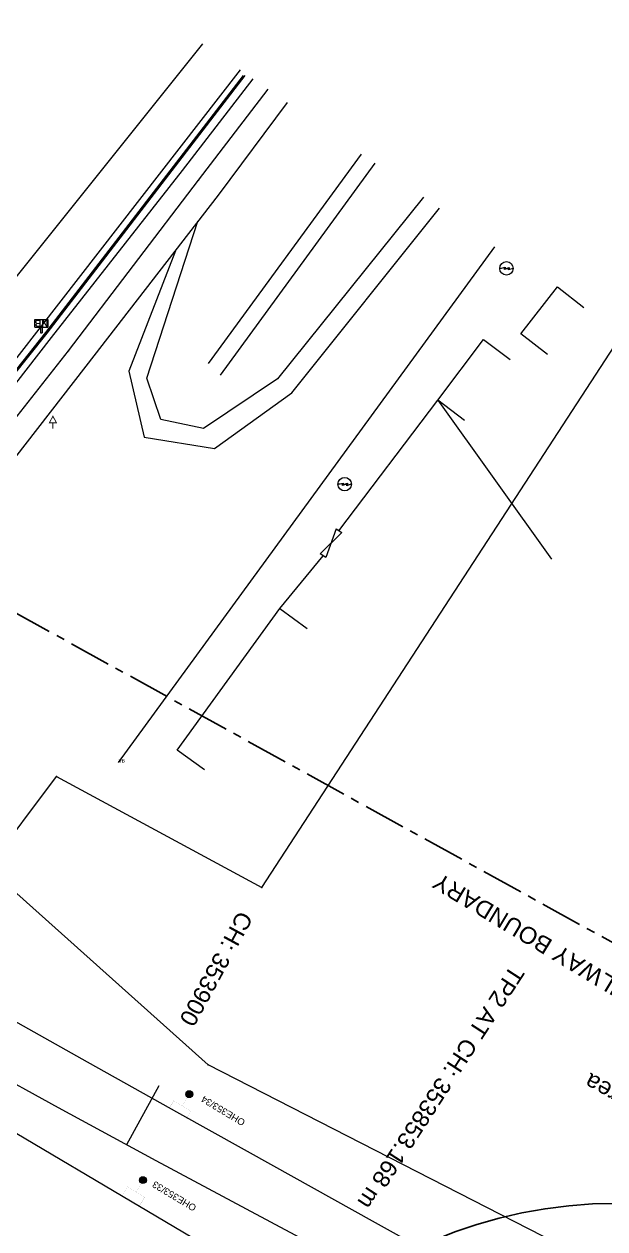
# Model space of a CAD drawing. Header units: metres. Extents: x 593168 to 611286, y 3401475 to 3412398.
# Drawn here: x 599338.5 to 599424.8, y 3408632.5 to 3408811.4 of the extents above; entities that cross this region are included whole.
import ezdxf
from ezdxf.enums import TextEntityAlignment as Align

# ---------------------------------------------------------------- set-up
doc = ezdxf.new("R2010")
doc.units = ezdxf.units.M
doc.header["$MEASUREMENT"] = 0
doc.linetypes.add('CENTER', pattern=[2, 1.25, -0.25, 0.25, -0.25])
for name, color, linetype, lineweight in [('CANAL BOTTOM', 5, 'Continuous', 0), ('CANAL TOP', 5, 'Continuous', 0), ('Cart Track', 34, 'Continuous', 0), ('Compound Wall', 251, 'Continuous', 0), ('Electric Pole', 251, 'Continuous', 0), ("EXG. TP CH's", 7, 'Continuous', 0), ('Existing IR Chainage', 7, 'Continuous', 0), ('Existing IR Track', 143, 'Continuous', 0), ('Gate', 251, 'Continuous', 0), ('Name Board', 251, 'Continuous', 0), ('OHE MAST', 8, 'Continuous', 0), ('OHE MAST TEXT', 8, 'Continuous', 0), ('Residential Building Pucca', 251, 'Continuous', 0), ('Residential Building Semipucca', 251, 'Continuous', 0), ('Retaining Wall', 251, 'Continuous', 0), ('Sign Board', 251, 'Continuous', 0), ('Subroad Centre', 34, 'Continuous', 0), ('Subroad Edge', 34, 'Continuous', 0), ('Village Area', 251, 'Continuous', 0), ('Village Area text', 251, 'Continuous', 0), ('Water Logged Area', 5, 'Continuous', 0)]:
    doc.layers.add(name, color=color, linetype=linetype, lineweight=lineweight)
doc.layers.add('Existing Railway Boundary', color=7, linetype='CENTER')
doc.styles.add('NB', font='swissbo.ttf', dxfattribs={"height": 1.5})
doc.styles.get("Standard").update_dxf_attribs({"font": 'arial_0.ttf'})
doc.styles.add('Style-Arial', font='arial_0.ttf')

# ---------------------------------------------------------------- blocks, each defined once
blk = doc.blocks.new('GT')
at = {"layer": 'Gate'}
for p, q in [((-0.5, -0.5), (-0.5, 0.5)), ((-0.5, 0.5), (0.5, -0.5)), ((0.5, 0.5), (0.5, -0.5))]:
    blk.add_line(p, q, dxfattribs=at)
blk.add_lwpolyline([(0.5, 0.5), (-0.5, -0.5)], dxfattribs=at)
blk = doc.blocks.new('EP')
blk.add_hatch(color=8).paths.add_polyline_path([(-0.21, -0.05), (-0.21, 0.16), (-0.93, -0.01), (-0.31, 0.07), (-0.31, -0.19), (0.31, 0), (0.31, -0.24), (0.94, -0.01), (0.41, -0.1), (0.43, 0.15)])
at = {"color": 8}
for p, q in [((-0.93, -0.01), (-0.21, 0.16)), ((-0.31, 0.07), (-0.93, -0.01)), ((-0.31, -0.19), (-0.31, 0.07)), ((0.31, 0), (-0.31, -0.19)), ((-0.21, 0.16), (-0.21, -0.05)), ((-0.21, -0.05), (0.43, 0.15)), ((0.31, -0.24), (0.31, 0)), ((0.43, 0.15), (0.41, -0.1)), ((0.94, -0.01), (0.31, -0.24)), ((0.41, -0.1), (0.94, -0.01))]:
    blk.add_line(p, q, dxfattribs=at)
blk.add_circle((0, 0), 1, dxfattribs=at)
blk = doc.blocks.new('NB')
for p, q in [((-0.98, 0.82), (-0.98, 1.98)), ((-0.98, 1.98), (0.98, 1.98)), ((0.98, 1.98), (0.98, 0.82)), ((-0.98, 0.82), (0.98, 0.82)), ((-0.13, 0.82), (-0.13, 0)), ((-0.13, 0), (0.13, 0)), ((0.13, 0.82), (0.13, 0))]:
    blk.add_line(p, q)
at = {"style": 'NB', "width": 1.025371}
blk.add_text('NB', height=0.988, rotation=180, dxfattribs=at).set_placement((0, 1.39), align=Align.MIDDLE)
blk = doc.blocks.new('TSB')
at = {"const_width": 0.132}
blk.add_lwpolyline([(-0.51, 0.84), (0.54, 0.84), (0, 1.85)], close=True, dxfattribs=at)
at = {"const_width": 0.142}
blk.add_lwpolyline([(0, 0.84), (0, 0)], dxfattribs=at)
blk = doc.blocks.new('OHE MAST')
h = blk.add_hatch(color=256)
h.dxf.hatch_style = 1
edge = h.paths.add_edge_path()
edge.add_arc((0, 0), 0.514, 0, 360)
at = {"const_width": 0.01}
for points in [[(1.5, 3.5), (1.5, 2), (-1.5, 2), (-1.5, 3.5)], [(0, 2), (0, 0)]]:
    blk.add_lwpolyline(points, dxfattribs=at)
blk.add_circle((0, 0), 0.514)

msp = doc.modelspace()

# ---------------------------------------------------------------- linework, layer by layer
at = {"color": 3}
msp.add_circle((599426.5342, 3408566.3288), 70, dxfattribs=at)
at = {"layer": 'CANAL BOTTOM'}
msp.add_polyline3d([(599300.5779, 3408728.0493, 258.4084), (599365.0106, 3408808.4784, 257.7566)], dxfattribs=at)
at = {"layer": 'CANAL TOP'}
msp.add_polyline3d([(599370.5702, 3408804.6172, 260.2372), (599307.759, 3408723.8563, 261.7264)], dxfattribs=at)
at = {"layer": 'Cart Track'}
for points in [[(599365.8462, 3408761.0068, 261.9144), (599388.6056, 3408792.0913, 262.4731)], [(599390.5527, 3408790.739, 262.4718), (599367.6071, 3408759.2626, 261.8114)], [(599397.7877, 3408785.7142, 259.2818), (599376.086, 3408758.7196, 259.631), (599365.1376, 3408751.3768, 259.743), (599358.7515, 3408752.6938, 259.757), (599356.6819, 3408758.8331, 259.9839), (599364.2676, 3408782.128, 260.4968)], [(599360.9422, 3408777.7606, 260.5318), (599354.0359, 3408759.8662, 259.82), (599356.2723, 3408750.0883, 259.622), (599366.7558, 3408748.3939, 259.556), (599378.2511, 3408756.6376, 259.593), (599400.1593, 3408784.0671, 259.21)]]:
    msp.add_polyline3d(points, dxfattribs=at)
at = {"layer": 'Compound Wall'}
for points in [[(599385.2251, 3408736.1864, 260.9106), (599399.909, 3408755.5823, 261.6404)], [(599399.909, 3408755.5823, 261.6404), (599416.8179, 3408731.9798, 262.1593)], [(599376.4695, 3408724.6349, 262.1863), (599382.8834, 3408732.4813, 260.7417)]]:
    msp.add_polyline3d(points, dxfattribs=at)
at = {"layer": 'Existing IR Chainage', "color": 7, "linetype": 'Continuous', "lineweight": 13, "flags": 128}
msp.add_lwpolyline([(599358.477, 3408653.7952), (599353.6908, 3408645.015)], dxfattribs=at)
at = {"layer": 'Existing IR Track', "flags": 128}
for points in [[(599405.4988, 3408625.2284), (599390.223, 3408633.6853), (599375.548, 3408641.8545), (599361.5718, 3408649.6346), (599347.8801, 3408657.3091), (599335.1896, 3408664.4232), (599313.9218, 3408676.7065), (599275.9401, 3408699.3442), (599238.0637, 3408721.979), (599209.3919, 3408739.1659), (599185.519, 3408753.5143), (599173.3104, 3408760.858), (599160.4567, 3408768.5896), (599145.0601, 3408777.7696), (599133.1689, 3408784.9475), (599119.3515, 3408793.1624), (599105.58, 3408801.3501), (599090.8008, 3408810.1101), (599076.4354, 3408818.6958), (599058.9886, 3408829.1336), (599041.711, 3408839.4703), (599024.9231, 3408849.5386), (599007.6614, 3408859.8911), (598991.9303, 3408869.2758)], [(599386.6887, 3408627.3403), (599371.485, 3408635.4619), (599358.0551, 3408642.636), (599343.5804, 3408650.5262), (599332.3922, 3408656.6249), (599309.3845, 3408669.6641), (599271.0845, 3408692.2708), (599248.4884, 3408705.8831), (599224.3768, 3408720.2559), (599204.0287, 3408732.4411), (599181.0019, 3408746.2237), (599168.7243, 3408753.607), (599157.3538, 3408760.4444), (599139.392, 3408771.0678), (599128.9979, 3408777.3807), (599114.7724, 3408785.9143), (599101.1095, 3408794.1394), (599086.4216, 3408803.1567), (599071.1441, 3408812.6118), (599055.0493, 3408822.8545), (599037.977, 3408833.7193), (599021.5995, 3408844.2301), (599004.5105, 3408855.1971), (598989.1489, 3408864.8372)]]:
    msp.add_lwpolyline(points, dxfattribs=at)
at = {"layer": 'Existing Railway Boundary', "ltscale": 5}
msp.add_lwpolyline([(600068.3432, 3408361.2078), (600130.6112, 3408459.8878), (599836.1292, 3408634.1143), (599768.1577, 3408518.5779), (599661.815, 3408580.4349), (599612.2027, 3408612.2329), (599553.6452, 3408693.0476), (599543.655, 3408685.9527), (599543.655, 3408683.2921), (599530.154, 3408666.7376), (599508.5547, 3408629.4251), (598272.8019, 3409311.3517), (598226.2603, 3409339.3887), (598151.2488, 3409384.2728), (597917.699, 3409525.8316), (597735.9935, 3409630.0193)], dxfattribs=at)
at = {"layer": 'Residential Building Pucca'}
for points in [[(599416.2134, 3408762.3669, 260.9576), (599412.2726, 3408765.4418, 260.9576), (599417.6969, 3408772.3937, 261.0396), (599421.6378, 3408769.3188, 261.0396)], [(599403.8998, 3408752.5726, 261.6404), (599399.909, 3408755.5823, 261.6404), (599406.7053, 3408764.5939, 260.4878), (599410.6961, 3408761.5841, 260.4878)]]:
    msp.add_polyline3d(points, dxfattribs=at)
at = {"layer": 'Residential Building Semipucca'}
msp.add_polyline3d([(599365.2565, 3408700.6911, 263.056), (599361.2125, 3408703.6291, 263.056), (599376.4668, 3408724.6262, 262.1873), (599380.5108, 3408721.6883, 262.1873)], dxfattribs=at)
at = {"layer": 'Retaining Wall'}
for points in [[(599296.4839, 3408708.6297, 262.4832), (599296.3515, 3408708.7685, 262.4562), (599302.5588, 3408716.6041, 262.4142), (599323.6407, 3408742.8894, 262.0153), (599341.6721, 3408765.6256, 261.6474), (599371.0668, 3408803.7514, 260.8433)], [(599371.2703, 3408803.7561, 260.9706), (599341.8202, 3408765.5278, 261.6464), (599323.7246, 3408742.8493, 262.0153), (599302.9484, 3408716.4943, 262.2193), (599296.4839, 3408708.6297, 262.4832)]]:
    msp.add_polyline3d(points, dxfattribs=at)
at = {"layer": 'Subroad Centre'}
msp.add_polyline3d([(599186.5922, 3408557.0391, 260.5232), (599205.038, 3408581.3583, 260.5268), (599234.3305, 3408620.0183, 261.0666), (599305.9972, 3408713.9657, 262.0463), (599327.0151, 3408740.0105, 261.5005), (599345.0685, 3408762.879, 261.0796), (599364.3536, 3408788.2463, 260.5697), (599374.7132, 3408801.7398, 260.3918)], dxfattribs=at)
for p in [(599364.354, 3408788.246, 260.57), (599345.069, 3408762.879, 261.08)]:
    msp.add_point(p, dxfattribs=at)
at = {"layer": 'Subroad Edge'}
for points in [[(599231.9493, 3408622.1056, 261.1176), (599263.9532, 3408663.8653, 261.9134), (599278.6366, 3408684.9721, 262.1903), (599286.7872, 3408695.6373, 262.0093), (599303.651, 3408716.2395, 262.0413), (599324.6718, 3408741.9403, 261.5895), (599342.5517, 3408764.8587, 261.1716), (599361.9781, 3408789.687, 260.5917), (599372.4785, 3408803.2918, 260.4097)], [(599377.5436, 3408799.774, 260.2642), (599367.2792, 3408786.024, 260.4298), (599347.6071, 3408760.6081, 260.8907), (599329.8092, 3408737.7247, 261.3135), (599308.5353, 3408711.4548, 261.9343), (599292.6803, 3408691.9449, 262.1223), (599285.8538, 3408680.7196, 262.2822), (599268.6782, 3408659.4638, 261.9094), (599236.9683, 3408617.3316, 260.8337), (599244.6146, 3408598.3856, 260.2588), (599263.6321, 3408565.0722, 259.3151), (599273.5045, 3408544.9613, 259.0702)]]:
    msp.add_polyline3d(points, dxfattribs=at)
at = {"layer": 'Village Area'}
msp.add_polyline3d([(599352.4954, 3408701.7679, 259.4891), (599408.4126, 3408778.335, 259.1861)], dxfattribs=at)
at = {"layer": 'Water Logged Area'}
msp.add_polyline3d([(599430.3712, 3408770.0865, 258.5253), (599464.1221, 3408720.2058, 258.8792), (599548.4349, 3408631.8612, 258.4804), (599519.823, 3408606.6294, 257.3197), (599497.8158, 3408582.8559, 258.4134), (599425.888, 3408626.166, 257.6396), (599365.8019, 3408656.9002, 259.1812), (599333.0771, 3408686.1248, 260.2049), (599343.2697, 3408699.6878, 258.2714), (599373.7795, 3408683.2255, 258.2204)], close=True, dxfattribs=at)
msp.add_polyline3d([(599292.5385, 3408625.9591, 260.4068), (599286.4986, 3408635.468, 260.0999), (599308.645, 3408663.6695, 261.8954), (599382.9246, 3408619.7282, 258.7943), (599415.8, 3408602.6764, 259.1092), (599437.4593, 3408588.8444, 260.8227), (599438.4054, 3408559.6525, 258.9892), (599414.9679, 3408545.0183, 261.0696), (599378.2519, 3408578.304, 261.2485), (599292.5385, 3408625.9591, 260.4068)], dxfattribs=at)
for p in [(599343.27, 3408699.688, 258.271), (599373.78, 3408683.226, 258.22), (599365.802, 3408656.9, 259.181)]:
    msp.add_point(p, dxfattribs=at)

# ---------------------------------------------------------------- block references
at = {"layer": 'Electric Pole', "xscale": 0.9997078269552191, "yscale": 0.9997078269552191, "zscale": 0.9997078269552191}
for p in [(599410.1265, 3408775.1343, 261.3515), (599386.0882, 3408743.098, 262.0193)]:
    msp.add_blockref('EP', p, dxfattribs=at)
at = {"layer": 'Gate', "xscale": 4.383073124606203, "yscale": 0.9997078268772505, "zscale": 4.383073124606203, "rotation": 57.31208259553107}
msp.add_blockref('GT', (599384.0543, 3408734.3338, 156.3202), dxfattribs=at)
at = {"layer": 'Name Board', "xscale": 0.9997078269552191, "yscale": 0.9997078269552191, "zscale": 0.9997078269552191}
msp.add_blockref('NB', (599341.0227, 3408765.5786, 262.6911), dxfattribs=at)
at = {"layer": 'OHE MAST', "rotation": 149.0208306544456}
for p in [(599363.006, 3408652.5428), (599356.1191, 3408639.7763)]:
    msp.add_blockref('OHE MAST', p, dxfattribs=at)
at = {"layer": 'Sign Board', "xscale": 0.9997078269552191, "yscale": 0.9997078269552191, "zscale": 0.9997078269552191}
msp.add_blockref('TSB', (599342.7318, 3408751.3541, 260.9766), dxfattribs=at)

# ---------------------------------------------------------------- texts
at = {"layer": "EXG. TP CH's", "color": 7, "lineweight": 0, "insert": (599388.914, 3408635.8632), "char_height": 2.5, "attachment_point": 6, "rotation": 237, "line_spacing_factor": 0.60024, "style": 'Style-Arial'}
msp.add_mtext('TP2 AT CH: 353853.168 m', dxfattribs=at)
at = {"layer": 'Existing IR Chainage', "color": 7, "lineweight": 0, "insert": (599362.5314, 3408662.9743), "char_height": 2.5, "attachment_point": 6, "rotation": 241.405108, "line_spacing_factor": 0.60036, "style": 'Style-Arial'}
msp.add_mtext('CH: 353900', dxfattribs=at)
at = {"layer": 'Existing Railway Boundary', "linetype": 'Continuous', "ltscale": 5}
msp.add_text('EXISTING RAILWAY BOUNDARY', height=2.5, rotation=149, dxfattribs=at).set_placement((599400.1964, 3408685.4852, 613.7163), align=Align.RIGHT)
at = {"layer": 'OHE MAST TEXT'}
for s, p in [('OHE353/34', (599371.415, 3408648.6131, 264.25)), ('OHE353/33', (599364.1525, 3408635.9438, 264.758))]:
    msp.add_text(s, height=1, rotation=149, dxfattribs=at).set_placement(p)
at = {"layer": 'Village Area text'}
msp.add_text('VB', height=0.5, dxfattribs=at).set_placement((599352.495, 3408701.768, 259.489))
at = {"layer": 'Water Logged Area'}
msp.add_text('Water Logged Area', height=2.5, rotation=151.044359, dxfattribs=at).set_placement((599449.1217, 3408641.1003))

doc.saveas('drawing.dxf')
